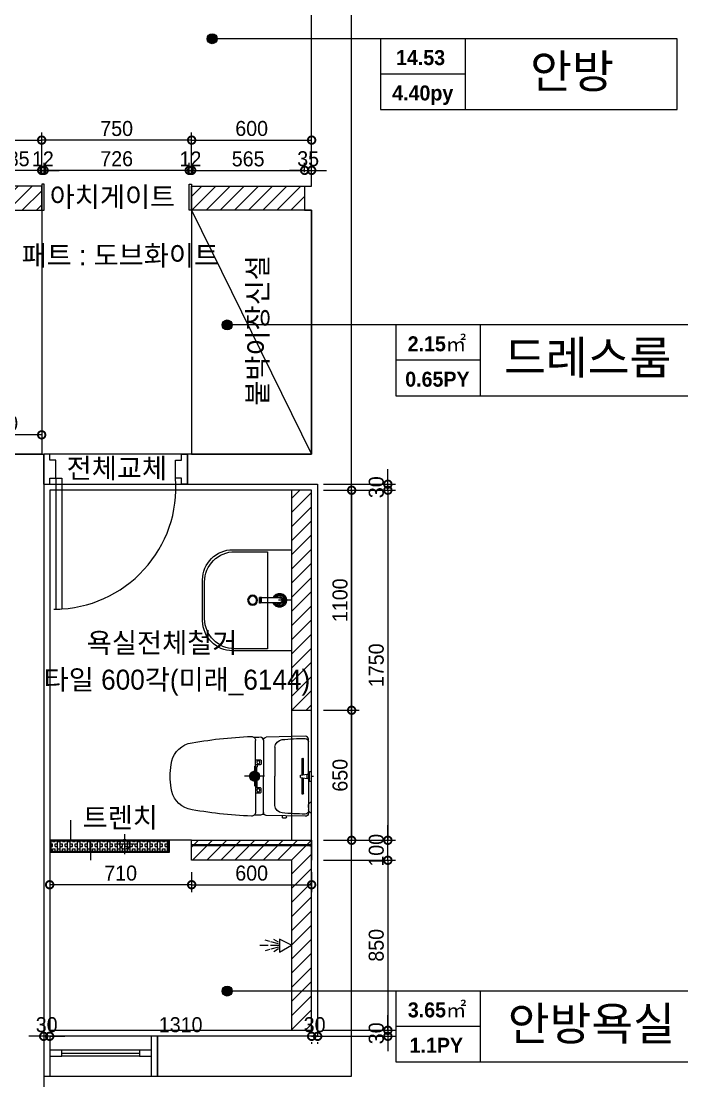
# Model space of a CAD drawing. Header units: inches. Extents: x 199882 to 277715, y -17863 to 11882.
# Drawn here: x 216271 to 219574, y 75 to 5372 of the extents above; entities that cross this region are included whole.
import ezdxf
from ezdxf.enums import TextEntityAlignment as Align

# ---------------------------------------------------------------- set-up
doc = ezdxf.new("R2010")
doc.units = ezdxf.units.IN
doc.header["$LTSCALE"] = 50
doc.header["$MEASUREMENT"] = 0
doc.linetypes.add('HIDDEN', pattern=[0.375, 0.25, -0.125])
for name, color, linetype in [('0-ELC TEXT', 7, 'Continuous'), ('03-TEXT', 3, 'Continuous'), ('03-WAL NEW', 3, 'Continuous'), ('04-WIN', 4, 'Continuous'), ('06-FUR', 6, 'Continuous'), ('07-DIM WAL', 5, 'Continuous'), ('08-HAT', 8, 'Continuous'), ('3.기호.계단선', 30, 'Continuous'), ('BATH', 4, 'Continuous'), ('CO-BATH', 6, 'Continuous'), ('fin', 5, 'Continuous'), ('HL', 6, 'HIDDEN'), ('TOILET-1', 6, 'Continuous'), ('도면층2', 2, 'Continuous'), ('도면층4', 4, 'Continuous'), ('도면층5', 5, 'Continuous'), ('욕실마감선', 4, 'Continuous')]:
    doc.layers.add(name, color=color, linetype=linetype)
doc.styles.add('넥슨고딕', font='NEXONLv1GothicBold.ttf')
doc.styles.add('스타일1', font='HY울릉도M.TTF')
doc.styles.add('코레일둥고', font='Korail_Round_Gothic_Medium.ttf')
doc.dimstyles.new('30', dxfattribs={"dimscale": 30, "dimtxt": 2.5, "dimasz": 2.5, "dimexe": 1.25, "dimexo": 2, "dimtad": 1, "dimdec": 0, "dimtxsty": '스타일1', "dimblk": 'DOTSMALL', "dimcen": 2.5, "dimclrd": 1, "dimclre": 1, "dimclrt": 7, "dimadec": 0, "dimazin": 0, "dimtfac": 1, "dimtdec": 0, "dimtix": 1, "dimtmove": 0, "dimatfit": 3, "dimldrblk": 'DOTSMALL', "dimfxl": 0, "dimarcsym": 0})
pattern_1 = [(225, (0, 0), (35.355339, -35.355339), [])]

# ---------------------------------------------------------------- blocks, each defined once
blk = doc.blocks.new('A$C4B2D31F0')
for p, q in [((168.9, 707.3), (216.9, 707.3)), ((192.9, 707.3), (192.9, 716))]:
    blk.add_line(p, q)
at = {"layer": 'fin', "color": 4}
for p, q in [((185, 690.9), (20.4, 690.9)), ((37.2, 692.3), (24.7, 692.3)), ((37.2, 692.3), (49.7, 692.3)), ((200.9, 690.9), (365.5, 690.9)), ((47.7, 523.7), (192.9, 523.7)), ((338.2, 523.7), (192.9, 523.7)), ((12.6, 465.9), (192.9, 465.9)), ((192.9, 426.6), (13.7, 426.6)), ((373.3, 465.9), (192.9, 465.9)), ((192.9, 426.6), (372.2, 426.6))]:
    blk.add_line(p, q, dxfattribs=at)
for points in [[(20.4, 690.9), (7.9, 690.9, 0.421209), (-7.1, 675.5), (-2.4, 480.5, 0.001659)], [(365.5, 690.9), (378, 690.9, -0.421209), (392.9, 675.5), (388.3, 480.5, -0.001659)], [(12.6, 465.9, 0.371724), (-1.8, 451.2, 0.003515), (-1, 420.3, 0.320541)], [(373.3, 465.9, -0.371724), (387.7, 451.2, -0.003515), (386.9, 420.3, -0.320541)]]:
    blk.add_lwpolyline(points, format="xyb", dxfattribs=at)
for centre, radius, start, end in [((20.4, 674.9), 16, 90, 179.3116), ((24.7, 707.3), 15, 180, 270), ((49.7, 707.3), 15, 270, 0), ((365.5, 674.9), 16, 0.6884, 90), ((1004.3, 663.1), 1000, 179.3116, 185.9437), ((-618.4, 663.1), 1000, 354.0563, 0.6884), ((49.4, 563.7), 40, 185.9437, 267.5129), ((336.5, 563.7), 40, 272.4871, 354.0563), ((12.6, 480.9), 15, 181.3651, 270), ((373.3, 480.9), 15, 270, 358.6349), ((13.7, 406.6), 20, 90, 182.3333), ((372.2, 406.6), 20, 357.6667, 90), ((2197.7, 495.6), 2205.9, 182.3333, 190.6081), ((-1811.8, 495.6), 2205.9, 349.3919, 357.6667), ((148.7, 128.9), 125.5, 198.2964, 263.4241), ((237.2, 128.9), 125.5, 276.5759, 341.7036), ((192.9, 405.9), 405.9, 261.6993, 270), ((192.9, 405.9), 405.9, 270, 278.3007)]:
    blk.add_arc(centre, radius, start, end, dxfattribs=at)
at = {"layer": 'HL', "linetype": 'Continuous'}
for p, q in [((168.9, 697.3), (168.9, 707.3)), ((168.9, 697.3), (216.9, 697.3)), ((186, 692.5), (180.6, 697.3)), ((181.6, 685.5), (186, 692.5)), ((186, 692.5), (199.9, 692.5)), ((199.9, 692.5), (205.3, 697.3)), ((204.3, 685.5), (199.9, 692.5)), ((216.9, 697.3), (216.9, 707.3)), ((106.4, 666.3), (184.4, 666.3)), ((106.4, 659.3), (185.5, 659.3)), ((187, 651.2), (181.6, 685.5)), ((181.6, 685.5), (204.3, 685.5)), ((187, 651.2), (198.9, 651.2)), ((198.9, 651.2), (204.3, 685.5)), ((200.4, 659.3), (279.4, 659.3)), ((201.4, 666.3), (279.4, 666.3)), ((-16, 576.9), (-16, 564.8)), ((-12, 580.9), (-4.8, 580.9)), ((-12, 560.8), (-4.3, 560.8)), ((192.9, 433.7), (146.6, 433.7)), ((192.9, 433.7), (239.3, 433.7))]:
    blk.add_line(p, q, dxfattribs=at)
for points in [[(110.4, 426.6), (110.4, 450.8, -0.414214), (114.4, 454.8), (130.9, 454.8, -0.414214), (134.9, 450.8), (134.9, 435.2), (134.9, 426.6)], [(134.9, 435.2), (144.6, 435.2, -0.414214), (146.6, 433.2), (146.6, 426.6)], [(251, 435.2), (241.3, 435.2, 0.414214), (239.3, 433.2), (239.3, 426.6)], [(275.5, 426.6), (275.5, 450.8, 0.414214), (271.5, 454.8), (255, 454.8, 0.414214), (251, 450.8), (251, 435.2), (251, 426.6)]]:
    blk.add_lwpolyline(points, format="xyb", dxfattribs=at)
for centre in [(122.9, 440.9), (262.9, 440.9)]:
    blk.add_circle(centre, 8, dxfattribs=at)
for centre, radius, start, end in [((106.4, 662.8), 3.5, 90, 270), ((279.4, 662.8), 3.5, 270, 90), ((-12, 576.9), 4, 90, 180), ((-12, 564.8), 4, 180, 270)]:
    blk.add_arc(centre, radius, start, end, dxfattribs=at)
blk = doc.blocks.new('B-003')
blk.add_line((0, 0), (0, -65))
at = {"layer": 'CO-BATH'}
for p, q in [((-252.5, 0), (-252.5, -295)), ((252.5, 0), (-252.5, 0)), ((252.5, -295), (252.5, 0)), ((-102.5, -445), (102.5, -445))]:
    blk.add_line(p, q, dxfattribs=at)
at = {"layer": 'CO-BATH', "color": 8}
for p, q in [((-12.5, -60), (-12.5, -150.5)), ((12.5, -60), (12.5, -150.5)), ((-242.5, -120), (-242.5, -285)), ((242.5, -120), (-242.5, -120)), ((-14.5, -155.5), (-14.5, -160.5)), ((-13.5, -150.5), (-13.5, -155.5)), ((13.5, -150.5), (13.5, -155.5)), ((14.5, -155.5), (14.5, -160.5)), ((242.5, -285), (242.5, -120)), ((-14.5, -160.5), (14.5, -160.5)), ((-92.5, -435), (92.5, -435))]:
    blk.add_line(p, q, dxfattribs=at)
at = {"layer": 'CO-BATH', "color": 251}
for p, q in [((-14.5, -155.5), (14.5, -155.5)), ((-13.5, -150.5), (13.5, -150.5))]:
    blk.add_line(p, q, dxfattribs=at)
at = {"layer": 'CO-BATH', "color": 8}
blk.add_circle((0, -195), 25, dxfattribs=at)
at = {"layer": 'CO-BATH', "color": 251}
blk.add_circle((0, -195), 20, dxfattribs=at)
at = {"layer": 'CO-BATH', "color": 8}
for centre, radius, start, end in [((0, -60), 35, 290.9248, 249.0751), ((0, -60), 12.5, 360, 180), ((-92.5, -285), 150, 180, 270), ((92.5, -285), 150, 270, 0)]:
    blk.add_arc(centre, radius, start, end, dxfattribs=at)
at = {"layer": 'CO-BATH', "color": 251}
for radius, start, end in [(30, 294.6243, 245.3757), (25, 300, 240), (18, 313.9829, 226.017)]:
    blk.add_arc((0, -60), radius, start, end, dxfattribs=at)
at = {"layer": 'CO-BATH'}
for centre, start, end in [((-102.5, -295), 180, 270), ((102.5, -295), 270, 0)]:
    blk.add_arc(centre, 150, start, end, dxfattribs=at)
blk = doc.blocks.new('AC-8')
at = {"layer": 'BATH'}
for p, q in [((-50.8, 54), (-0.1, 142.7)), ((-0.1, 142.7), (45.4, 54)), ((45.4, 54), (-50.8, 54)), ((-24.7, 46.5), (-46.3, 12.2)), ((-13.5, 47.3), (-27.7, -7.9)), ((-1.6, 49.5), (-1.6, -10.8)), ((10.4, 47.3), (24.5, -7.9)), ((21.6, 46.5), (43.2, 12.2)), ((-31.4, -16.2), (-41.1, -49)), ((-1.6, -27.3), (-1.6, -88.5)), ((28.3, -16.2), (38, -49))]:
    blk.add_line(p, q, dxfattribs=at)
blk = doc.blocks.new('A$C1AC25B95')
at = {"layer": '욕실마감선', "color": 8}
for p, q in [((28.3, 72.3), (28.3, 75)), ((53.3, 73.7), (53.3, 75))]:
    blk.add_line(p, q, dxfattribs=at)
at = {"layer": 'TOILET-1', "linetype": 'Continuous', "xscale": 0.873786407766195, "yscale": 0.873786407766195, "zscale": 0.873786407766195, "rotation": 180}
blk.add_blockref('AC-8', (39.7, 124.7), dxfattribs=at)
blk = doc.blocks.new('_DOTSMALL')
at = {"color": 0, "linetype": 'ByBlock', "const_width": 0.5}
blk.add_lwpolyline([(-0.0625, 0, 1), (0.0625, 0, 1)], format="xyb", close=True, dxfattribs=at)
blk = doc.blocks.new('*D48')
at = {"layer": '07-DIM WAL', "color": 1, "lineweight": -2}
for p, q in [((217783.3, 1177.3), (218141.9, 1177.3)), ((218104.4, 1177.3), (218104.4, 327.3)), ((217783.3, 327.3), (218141.9, 327.3))]:
    blk.add_line(p, q, dxfattribs=at)
at = {"layer": 'Defpoints', "color": 0}
for p in [(217723.3, 1177.3), (217723.3, 327.3), (218104.4, 327.3)]:
    blk.add_point(p, dxfattribs=at)
at = {"layer": '07-DIM WAL', "color": 1, "lineweight": -2, "xscale": 75, "yscale": 75, "zscale": 75}
for p, rotation in [((218104.4, 1177.3), 90), ((218104.4, 327.3), 270)]:
    blk.add_blockref('_DOTSMALL', p, dxfattribs=dict(at, rotation=rotation))
at = {"layer": '07-DIM WAL', "color": 7, "insert": (218046.6, 752.3), "char_height": 75, "attachment_point": 5, "rotation": 90, "style": '스타일1'}
blk.add_mtext('850', dxfattribs=at)
blk = doc.blocks.new('*D61')
at = {"layer": '07-DIM WAL', "color": 1, "lineweight": -2}
for p, q in [((217123.3, 1117.3), (217123.3, 1017.6)), ((217723.3, 1117.3), (217723.3, 1017.6)), ((217123.3, 1055.1), (217723.3, 1055.1))]:
    blk.add_line(p, q, dxfattribs=at)
at = {"layer": 'Defpoints', "color": 0}
for p in [(217123.3, 1177.3), (217723.3, 1177.3), (217723.3, 1055.1)]:
    blk.add_point(p, dxfattribs=at)
at = {"layer": '07-DIM WAL', "color": 1, "lineweight": -2, "xscale": 75, "yscale": 75, "zscale": 75, "rotation": 180}
blk.add_blockref('_DOTSMALL', (217123.3, 1055.1), dxfattribs=at)
at = {"layer": '07-DIM WAL', "color": 1, "lineweight": -2, "xscale": 75, "yscale": 75, "zscale": 75}
blk.add_blockref('_DOTSMALL', (217723.3, 1055.1), dxfattribs=at)
at = {"layer": '07-DIM WAL', "color": 7, "insert": (217423.3, 1112.9), "char_height": 75, "attachment_point": 5, "style": '스타일1'}
blk.add_mtext('600', dxfattribs=at)
blk = doc.blocks.new('*D62')
at = {"layer": '07-DIM WAL', "color": 1, "lineweight": -2}
for p, q in [((216413.3, 1197.3), (216413.3, 1017.6)), ((217123.3, 1117.3), (217123.3, 1017.6)), ((217123.3, 1055.1), (216413.3, 1055.1))]:
    blk.add_line(p, q, dxfattribs=at)
at = {"layer": 'Defpoints', "color": 0}
for p in [(216413.3, 1257.3), (217123.3, 1177.3), (216413.3, 1055.1)]:
    blk.add_point(p, dxfattribs=at)
at = {"layer": '07-DIM WAL', "color": 1, "lineweight": -2, "xscale": 75, "yscale": 75, "zscale": 75, "rotation": 180}
blk.add_blockref('_DOTSMALL', (216413.3, 1055.1), dxfattribs=at)
at = {"layer": '07-DIM WAL', "color": 1, "lineweight": -2, "xscale": 75, "yscale": 75, "zscale": 75}
blk.add_blockref('_DOTSMALL', (217123.3, 1055.1), dxfattribs=at)
at = {"layer": '07-DIM WAL', "color": 7, "insert": (216768.3, 1112.9), "char_height": 75, "attachment_point": 5, "style": '스타일1'}
blk.add_mtext('710', dxfattribs=at)
blk = doc.blocks.new('floor')
at = {"layer": '3.기호.계단선'}
h = blk.add_hatch(dxfattribs=at)
h.set_pattern_fill('ANSI31', color=256, scale=10)
h.set_pattern_definition([(45, (11605, -2325), (-0.8838834765, 0.8838834765), [])])
edge = h.paths.add_edge_path()
edge.add_arc((217438.3, 1597.3), 25, 0, 360)
for p, q in [((217438.3, 1647.3), (217438.3, 1547.3)), ((217488.3, 1597.3), (217388.3, 1597.3)), ((216788.3, 1307.3), (216788.3, 1207.3)), ((216838.3, 1257.3), (216738.3, 1257.3))]:
    blk.add_line(p, q, dxfattribs=at)
for centre in [(217438.3, 1597.3), (216788.3, 1257.3)]:
    blk.add_circle(centre, 25, dxfattribs=at)
at = {"layer": '도면층2'}
for p, q in [((217688.3, 4547.3), (217688.3, 4427.3)), ((215973.3, 3207.3), (216383.3, 3207.3))]:
    blk.add_line(p, q, dxfattribs=at)
for points in [[(217688.3, 4427.3), (217723.3, 4427.3), (217723.3, 3207.3), (217103.3, 3207.3), (217103.3, 3057.3), (217753.3, 3057.3), (217753.3, 297.3), (216953.3, 297.3), (216953.3, 97.3), (217923.3, 97.3), (217923.3, 9222.3)], [(217688.3, 4547.3), (217723.3, 4547.3), (217723.3, 7884.1)], [(216383.3, 3057.3), (216383.3, 3207.3), (216383.3, -1147.7)]]:
    blk.add_lwpolyline(points, dxfattribs=at)
at = {"layer": '도면층4'}
for p, q in [((217103.3, 3207.3), (216383.3, 3207.3)), ((216383.3, 3207.3), (216383.3, 3057.3)), ((216383.3, 3057.3), (216383.3, 3207.3)), ((217103.3, 3057.3), (217103.3, 3207.3)), ((216443.3, 3087.3), (216443.3, 2432.3)), ((216443.3, 3087.3), (216473.3, 3087.3)), ((216473.3, 3087.3), (216473.3, 2432.8)), ((216383.3, 3057.3), (217103.3, 3057.3)), ((216433.3, 2432.3), (216463.3, 2432.3)), ((216953.3, 297.3), (216383.3, 297.3)), ((216413.3, 297.3), (216413.3, 97.3)), ((216923.3, 97.3), (216923.3, 297.3)), ((216953.3, 97.3), (216953.3, 297.3)), ((216473.3, 212.3), (216863.3, 212.3)), ((216383.3, 97.3), (216953.3, 97.3))]:
    blk.add_line(p, q, dxfattribs=at)
for points in [[(216383.3, 3057.3), (216413.3, 3057.3), (216413.3, 3087.3), (216443.3, 3087.3), (216443.3, 3177.3), (216413.3, 3177.3), (216413.3, 3207.3), (216383.3, 3207.3), (216383.3, 3057.3)], [(217103.3, 3057.3), (217073.3, 3057.3), (217073.3, 3087.3), (217043.3, 3087.3), (217043.3, 3177.3), (217073.3, 3177.3), (217073.3, 3207.3), (217103.3, 3207.3), (217103.3, 3057.3)]]:
    blk.add_lwpolyline(points, dxfattribs=at)
for points in [[(216413.3, 227.3), (216413.3, 197.3), (216473.3, 197.3), (216473.3, 227.3)], [(216863.3, 227.3), (216863.3, 197.3), (216923.3, 197.3), (216923.3, 227.3)]]:
    blk.add_lwpolyline(points, close=True, dxfattribs=at)
at = {"layer": '도면층5'}
for p, q in [((216863.3, 227.3), (216473.3, 227.3)), ((216863.3, 197.3), (216473.3, 197.3))]:
    blk.add_line(p, q, dxfattribs=at)
blk.add_arc((216435.8, 3041.9), 609.1, 270.6991, 4.2712, dxfattribs=at)
blk = doc.blocks.new('*D87')
at = {"layer": '07-DIM WAL', "color": 1, "lineweight": -2}
for p, q in [((217783.3, 3027.3), (217960.8, 3027.3)), ((217923.3, 3027.3), (217923.3, 1927.3)), ((217783.3, 1927.3), (217960.8, 1927.3))]:
    blk.add_line(p, q, dxfattribs=at)
at = {"layer": 'Defpoints', "color": 0}
for p in [(217723.3, 3027.3), (217723.3, 1927.3), (217923.3, 1927.3)]:
    blk.add_point(p, dxfattribs=at)
at = {"layer": '07-DIM WAL', "color": 1, "lineweight": -2, "xscale": 75, "yscale": 75, "zscale": 75}
for p, rotation in [((217923.3, 3027.3), 90), ((217923.3, 1927.3), 270)]:
    blk.add_blockref('_DOTSMALL', p, dxfattribs=dict(at, rotation=rotation))
at = {"layer": '07-DIM WAL', "color": 7, "insert": (217865.5, 2477.3), "char_height": 75, "attachment_point": 5, "rotation": 90, "style": '스타일1'}
blk.add_mtext('1100', dxfattribs=at)
blk = doc.blocks.new('*D88')
at = {"layer": '07-DIM WAL', "color": 1, "lineweight": -2}
for p, q in [((217783.3, 1927.3), (217960.8, 1927.3)), ((217923.3, 1927.3), (217923.3, 1277.3)), ((217783.3, 1277.3), (217960.8, 1277.3))]:
    blk.add_line(p, q, dxfattribs=at)
at = {"layer": 'Defpoints', "color": 0}
for p in [(217723.3, 1927.3), (217723.3, 1277.3), (217923.3, 1277.3)]:
    blk.add_point(p, dxfattribs=at)
at = {"layer": '07-DIM WAL', "color": 1, "lineweight": -2, "xscale": 75, "yscale": 75, "zscale": 75}
for p, rotation in [((217923.3, 1927.3), 90), ((217923.3, 1277.3), 270)]:
    blk.add_blockref('_DOTSMALL', p, dxfattribs=dict(at, rotation=rotation))
at = {"layer": '07-DIM WAL', "color": 7, "insert": (217865.5, 1602.3), "char_height": 75, "attachment_point": 5, "rotation": 90, "style": '스타일1'}
blk.add_mtext('650', dxfattribs=at)
blk = doc.blocks.new('*D89')
at = {"layer": '07-DIM WAL', "color": 1, "lineweight": -2}
for p, q in [((218104.4, 1277.3), (218104.4, 1352.3)), ((217783.3, 1277.3), (218141.9, 1277.3)), ((218104.4, 1177.3), (218104.4, 1277.3)), ((217783.3, 1177.3), (218141.9, 1177.3)), ((218104.4, 1177.3), (218104.4, 1102.3))]:
    blk.add_line(p, q, dxfattribs=at)
at = {"layer": 'Defpoints', "color": 0}
for p in [(217723.3, 1277.3), (218104.4, 1277.3), (217723.3, 1177.3)]:
    blk.add_point(p, dxfattribs=at)
at = {"layer": '07-DIM WAL', "color": 1, "lineweight": -2, "xscale": 75, "yscale": 75, "zscale": 75}
for p, rotation in [((218104.4, 1277.3), 270), ((218104.4, 1177.3), 90)]:
    blk.add_blockref('_DOTSMALL', p, dxfattribs=dict(at, rotation=rotation))
at = {"layer": '07-DIM WAL', "color": 7, "insert": (218046.7, 1227.3), "char_height": 75, "attachment_point": 5, "rotation": 90, "style": '스타일1'}
blk.add_mtext('100', dxfattribs=at)
blk = doc.blocks.new('*D90')
at = {"layer": '07-DIM WAL', "color": 1, "lineweight": -2}
for p, q in [((217783.3, 3027.3), (218141.9, 3027.3)), ((218104.4, 3027.3), (218104.4, 1277.3)), ((217783.3, 1277.3), (218141.9, 1277.3))]:
    blk.add_line(p, q, dxfattribs=at)
at = {"layer": 'Defpoints', "color": 0}
for p in [(217723.3, 3027.3), (217723.3, 1277.3), (218104.4, 1277.3)]:
    blk.add_point(p, dxfattribs=at)
at = {"layer": '07-DIM WAL', "color": 1, "lineweight": -2, "xscale": 75, "yscale": 75, "zscale": 75}
for p, rotation in [((218104.4, 3027.3), 90), ((218104.4, 1277.3), 270)]:
    blk.add_blockref('_DOTSMALL', p, dxfattribs=dict(at, rotation=rotation))
at = {"layer": '07-DIM WAL', "color": 7, "insert": (218046.7, 2152.3), "char_height": 75, "attachment_point": 5, "rotation": 90, "style": '스타일1'}
blk.add_mtext('1750', dxfattribs=at)
blk = doc.blocks.new('*D153')
at = {"layer": '07-DIM WAL', "color": 1, "lineweight": -2}
for p, q in [((216385.3, 4617.3), (216385.3, 4663.9)), ((217111.3, 4617.3), (217111.3, 4663.9)), ((217111.3, 4626.4), (216385.3, 4626.4))]:
    blk.add_line(p, q, dxfattribs=at)
at = {"layer": 'Defpoints', "color": 0}
for p in [(216385.3, 4626.4), (216385.3, 4557.3), (217111.3, 4557.3)]:
    blk.add_point(p, dxfattribs=at)
at = {"layer": '07-DIM WAL', "color": 1, "lineweight": -2, "xscale": 75, "yscale": 75, "zscale": 75, "rotation": 180}
blk.add_blockref('_DOTSMALL', (216385.3, 4626.4), dxfattribs=at)
at = {"layer": '07-DIM WAL', "color": 1, "lineweight": -2, "xscale": 75, "yscale": 75, "zscale": 75}
blk.add_blockref('_DOTSMALL', (217111.3, 4626.4), dxfattribs=at)
at = {"layer": '07-DIM WAL', "color": 7, "insert": (216748.3, 4684.2), "char_height": 75, "attachment_point": 5, "style": '스타일1'}
blk.add_mtext('726', dxfattribs=at)
blk = doc.blocks.new('*D154')
at = {"layer": '07-DIM WAL', "color": 1, "lineweight": -2}
for p, q in [((216373.3, 4607.3), (216373.3, 4663.9)), ((216385.3, 4617.3), (216385.3, 4663.9)), ((216373.3, 4626.4), (216298.3, 4626.4)), ((216373.3, 4626.4), (216385.3, 4626.4)), ((216385.3, 4626.4), (216460.3, 4626.4))]:
    blk.add_line(p, q, dxfattribs=at)
at = {"layer": 'Defpoints', "color": 0}
for p in [(216385.3, 4626.4), (216385.3, 4557.3), (216373.3, 4547.3)]:
    blk.add_point(p, dxfattribs=at)
at = {"layer": '07-DIM WAL', "color": 1, "lineweight": -2, "xscale": 75, "yscale": 75, "zscale": 75}
blk.add_blockref('_DOTSMALL', (216373.3, 4626.4), dxfattribs=at)
at = {"layer": '07-DIM WAL', "color": 1, "lineweight": -2, "xscale": 75, "yscale": 75, "zscale": 75, "rotation": 180}
blk.add_blockref('_DOTSMALL', (216385.3, 4626.4), dxfattribs=at)
at = {"layer": '07-DIM WAL', "color": 7, "insert": (216379.3, 4683.5), "char_height": 75, "attachment_point": 5, "style": '스타일1'}
blk.add_mtext('12', dxfattribs=at)
blk = doc.blocks.new('*D155')
at = {"layer": '07-DIM WAL', "color": 1, "lineweight": -2}
for p, q in [((217111.3, 4617.3), (217111.3, 4663.9)), ((217123.3, 4617.3), (217123.3, 4663.9)), ((217111.3, 4626.4), (217036.3, 4626.4)), ((217111.3, 4626.4), (217123.3, 4626.4)), ((217123.3, 4626.4), (217198.3, 4626.4))]:
    blk.add_line(p, q, dxfattribs=at)
at = {"layer": 'Defpoints', "color": 0}
for p in [(217123.3, 4626.4), (217111.3, 4557.3), (217123.3, 4557.3)]:
    blk.add_point(p, dxfattribs=at)
at = {"layer": '07-DIM WAL', "color": 1, "lineweight": -2, "xscale": 75, "yscale": 75, "zscale": 75}
blk.add_blockref('_DOTSMALL', (217111.3, 4626.4), dxfattribs=at)
at = {"layer": '07-DIM WAL', "color": 1, "lineweight": -2, "xscale": 75, "yscale": 75, "zscale": 75, "rotation": 180}
blk.add_blockref('_DOTSMALL', (217123.3, 4626.4), dxfattribs=at)
at = {"layer": '07-DIM WAL', "color": 7, "insert": (217117.3, 4683.5), "char_height": 75, "attachment_point": 5, "style": '스타일1'}
blk.add_mtext('12', dxfattribs=at)
blk = doc.blocks.new('*D156')
at = {"layer": '07-DIM WAL', "color": 1, "lineweight": -2}
for p, q in [((217123.3, 4617.3), (217123.3, 4663.9)), ((217688.3, 4617.3), (217688.3, 4663.9)), ((217123.3, 4626.4), (217688.3, 4626.4))]:
    blk.add_line(p, q, dxfattribs=at)
at = {"layer": 'Defpoints', "color": 0}
for p in [(217688.3, 4626.4), (217123.3, 4557.3), (217688.3, 4557.3)]:
    blk.add_point(p, dxfattribs=at)
at = {"layer": '07-DIM WAL', "color": 1, "lineweight": -2, "xscale": 75, "yscale": 75, "zscale": 75, "rotation": 180}
blk.add_blockref('_DOTSMALL', (217123.3, 4626.4), dxfattribs=at)
at = {"layer": '07-DIM WAL', "color": 1, "lineweight": -2, "xscale": 75, "yscale": 75, "zscale": 75}
blk.add_blockref('_DOTSMALL', (217688.3, 4626.4), dxfattribs=at)
at = {"layer": '07-DIM WAL', "color": 7, "insert": (217405.8, 4683.5), "char_height": 75, "attachment_point": 5, "style": '스타일1'}
blk.add_mtext('565', dxfattribs=at)
blk = doc.blocks.new('*D157')
at = {"layer": '07-DIM WAL', "color": 1, "lineweight": -2}
for p, q in [((216088.3, 4607.3), (216088.3, 4663.9)), ((216373.3, 4607.3), (216373.3, 4663.9)), ((216373.3, 4626.4), (216088.3, 4626.4))]:
    blk.add_line(p, q, dxfattribs=at)
at = {"layer": 'Defpoints', "color": 0}
for p in [(216088.3, 4626.4), (216088.3, 4547.3), (216373.3, 4547.3)]:
    blk.add_point(p, dxfattribs=at)
at = {"layer": '07-DIM WAL', "color": 1, "lineweight": -2, "xscale": 75, "yscale": 75, "zscale": 75, "rotation": 180}
blk.add_blockref('_DOTSMALL', (216088.3, 4626.4), dxfattribs=at)
at = {"layer": '07-DIM WAL', "color": 1, "lineweight": -2, "xscale": 75, "yscale": 75, "zscale": 75}
blk.add_blockref('_DOTSMALL', (216373.3, 4626.4), dxfattribs=at)
at = {"layer": '07-DIM WAL', "color": 7, "insert": (216230.8, 4684.1), "char_height": 75, "attachment_point": 5, "style": '스타일1'}
blk.add_mtext('285', dxfattribs=at)
blk = doc.blocks.new('*D159')
at = {"layer": '07-DIM WAL', "color": 1, "lineweight": -2}
for p, q in [((217688.3, 4617.3), (217688.3, 4663.9)), ((217723.3, 4617.3), (217723.3, 4663.9)), ((217688.3, 4626.4), (217613.3, 4626.4)), ((217688.3, 4626.4), (217723.3, 4626.4)), ((217723.3, 4626.4), (217798.3, 4626.4))]:
    blk.add_line(p, q, dxfattribs=at)
at = {"layer": 'Defpoints', "color": 0}
for p in [(217723.3, 4626.4), (217688.3, 4557.3), (217723.3, 4557.3)]:
    blk.add_point(p, dxfattribs=at)
at = {"layer": '07-DIM WAL', "color": 1, "lineweight": -2, "xscale": 75, "yscale": 75, "zscale": 75}
blk.add_blockref('_DOTSMALL', (217688.3, 4626.4), dxfattribs=at)
at = {"layer": '07-DIM WAL', "color": 1, "lineweight": -2, "xscale": 75, "yscale": 75, "zscale": 75, "rotation": 180}
blk.add_blockref('_DOTSMALL', (217723.3, 4626.4), dxfattribs=at)
at = {"layer": '07-DIM WAL', "color": 7, "insert": (217705.8, 4684.1), "char_height": 75, "attachment_point": 5, "style": '스타일1'}
blk.add_mtext('35', dxfattribs=at)
blk = doc.blocks.new('*D160')
at = {"layer": '07-DIM WAL', "color": 1, "lineweight": -2}
for p, q in [((216373.3, 4607.3), (216373.3, 4815.1)), ((217123.3, 4777.6), (216373.3, 4777.6)), ((217123.3, 4607.3), (217123.3, 4815.1))]:
    blk.add_line(p, q, dxfattribs=at)
at = {"layer": 'Defpoints', "color": 0}
for p in [(216373.3, 4777.6), (216373.3, 4547.3), (217123.3, 4547.3)]:
    blk.add_point(p, dxfattribs=at)
at = {"layer": '07-DIM WAL', "color": 1, "lineweight": -2, "xscale": 75, "yscale": 75, "zscale": 75, "rotation": 180}
blk.add_blockref('_DOTSMALL', (216373.3, 4777.6), dxfattribs=at)
at = {"layer": '07-DIM WAL', "color": 1, "lineweight": -2, "xscale": 75, "yscale": 75, "zscale": 75}
blk.add_blockref('_DOTSMALL', (217123.3, 4777.6), dxfattribs=at)
at = {"layer": '07-DIM WAL', "color": 7, "insert": (216748.3, 4835.3), "char_height": 75, "attachment_point": 5, "style": '스타일1'}
blk.add_mtext('750', dxfattribs=at)
blk = doc.blocks.new('*D161')
at = {"layer": '07-DIM WAL', "color": 1, "lineweight": -2}
for p, q in [((217123.3, 4607.3), (217123.3, 4815.1)), ((217123.3, 4777.6), (217723.3, 4777.6)), ((217723.3, 4617.3), (217723.3, 4815.1))]:
    blk.add_line(p, q, dxfattribs=at)
at = {"layer": 'Defpoints', "color": 0}
for p in [(217723.3, 4777.6), (217723.3, 4557.3), (217123.3, 4547.3)]:
    blk.add_point(p, dxfattribs=at)
at = {"layer": '07-DIM WAL', "color": 1, "lineweight": -2, "xscale": 75, "yscale": 75, "zscale": 75, "rotation": 180}
blk.add_blockref('_DOTSMALL', (217123.3, 4777.6), dxfattribs=at)
at = {"layer": '07-DIM WAL', "color": 1, "lineweight": -2, "xscale": 75, "yscale": 75, "zscale": 75}
blk.add_blockref('_DOTSMALL', (217723.3, 4777.6), dxfattribs=at)
at = {"layer": '07-DIM WAL', "color": 7, "insert": (217423.3, 4835.4), "char_height": 75, "attachment_point": 5, "style": '스타일1'}
blk.add_mtext('600', dxfattribs=at)
blk = doc.blocks.new('*D162')
at = {"layer": '07-DIM WAL', "color": 1, "lineweight": -2}
for p, q in [((215843.3, 4607.3), (215843.3, 4815.1)), ((215843.3, 4777.6), (216373.3, 4777.6)), ((216373.3, 4607.3), (216373.3, 4815.1))]:
    blk.add_line(p, q, dxfattribs=at)
at = {"layer": 'Defpoints', "color": 0}
for p in [(216373.3, 4777.6), (215843.3, 4547.3), (216373.3, 4547.3)]:
    blk.add_point(p, dxfattribs=at)
at = {"layer": '07-DIM WAL', "color": 1, "lineweight": -2, "xscale": 75, "yscale": 75, "zscale": 75, "rotation": 180}
blk.add_blockref('_DOTSMALL', (215843.3, 4777.6), dxfattribs=at)
at = {"layer": '07-DIM WAL', "color": 1, "lineweight": -2, "xscale": 75, "yscale": 75, "zscale": 75}
blk.add_blockref('_DOTSMALL', (216373.3, 4777.6), dxfattribs=at)
at = {"layer": '07-DIM WAL', "color": 7, "insert": (216108.3, 4835.3), "char_height": 75, "attachment_point": 5, "style": '스타일1'}
blk.add_mtext('530', dxfattribs=at)
blk = doc.blocks.new('*D192')
at = {"layer": '07-DIM WAL', "color": 1, "lineweight": -2}
for p, q in [((218104.4, 3057.3), (218104.4, 3132.3)), ((217783.3, 3057.3), (218141.9, 3057.3)), ((217783.3, 3027.3), (218141.9, 3027.3)), ((218104.4, 3027.3), (218104.4, 3057.3)), ((218104.4, 3027.3), (218104.4, 2952.3))]:
    blk.add_line(p, q, dxfattribs=at)
at = {"layer": 'Defpoints', "color": 0}
for p in [(217723.3, 3057.3), (217723.3, 3027.3), (218104.4, 3057.3)]:
    blk.add_point(p, dxfattribs=at)
at = {"layer": '07-DIM WAL', "color": 1, "lineweight": -2, "xscale": 75, "yscale": 75, "zscale": 75}
for p, rotation in [((218104.4, 3057.3), 270), ((218104.4, 3027.3), 90)]:
    blk.add_blockref('_DOTSMALL', p, dxfattribs=dict(at, rotation=rotation))
at = {"layer": '07-DIM WAL', "color": 7, "insert": (218046.7, 3042.3), "char_height": 75, "attachment_point": 5, "rotation": 90, "style": '스타일1'}
blk.add_mtext('30', dxfattribs=at)
blk = doc.blocks.new('*D193')
at = {"layer": '07-DIM WAL', "color": 1, "lineweight": -2}
for p, q in [((218104.4, 327.3), (218104.4, 402.3)), ((217783.3, 327.3), (218141.9, 327.3)), ((218104.4, 327.3), (218104.4, 297.3)), ((217783.3, 297.3), (218141.9, 297.3)), ((218104.4, 297.3), (218104.4, 222.3))]:
    blk.add_line(p, q, dxfattribs=at)
at = {"layer": 'Defpoints', "color": 0}
for p in [(217723.3, 327.3), (217723.3, 297.3), (218104.4, 297.3)]:
    blk.add_point(p, dxfattribs=at)
at = {"layer": '07-DIM WAL', "color": 1, "lineweight": -2, "xscale": 75, "yscale": 75, "zscale": 75}
for p, rotation in [((218104.4, 327.3), 270), ((218104.4, 297.3), 90)]:
    blk.add_blockref('_DOTSMALL', p, dxfattribs=dict(at, rotation=rotation))
at = {"layer": '07-DIM WAL', "color": 7, "insert": (218046.7, 312.3), "char_height": 75, "attachment_point": 5, "rotation": 90, "style": '스타일1'}
blk.add_mtext('30', dxfattribs=at)
blk = doc.blocks.new('*D194')
at = {"layer": '07-DIM WAL', "color": 1, "lineweight": -2}
for p, q in [((217723.3, 297.3), (217648.3, 297.3)), ((217723.3, 297.3), (217753.3, 297.3)), ((217723.3, 267.3), (217723.3, 259.8)), ((217753.3, 297.3), (217828.3, 297.3)), ((217753.3, 267.3), (217753.3, 259.8))]:
    blk.add_line(p, q, dxfattribs=at)
at = {"layer": 'Defpoints', "color": 0}
for p in [(217723.3, 327.3), (217753.3, 327.3), (217753.3, 297.3)]:
    blk.add_point(p, dxfattribs=at)
at = {"layer": '07-DIM WAL', "color": 1, "lineweight": -2, "xscale": 75, "yscale": 75, "zscale": 75}
blk.add_blockref('_DOTSMALL', (217723.3, 297.3), dxfattribs=at)
at = {"layer": '07-DIM WAL', "color": 1, "lineweight": -2, "xscale": 75, "yscale": 75, "zscale": 75, "rotation": 180}
blk.add_blockref('_DOTSMALL', (217753.3, 297.3), dxfattribs=at)
at = {"layer": '07-DIM WAL', "color": 7, "insert": (217738.3, 355), "char_height": 75, "attachment_point": 5, "style": '스타일1'}
blk.add_mtext('30', dxfattribs=at)
blk = doc.blocks.new('*D195')
at = {"layer": '07-DIM WAL', "color": 1, "lineweight": -2}
for p, q in [((217723.3, 297.3), (216413.3, 297.3)), ((216413.3, 267.3), (216413.3, 259.8)), ((217723.3, 267.3), (217723.3, 259.8))]:
    blk.add_line(p, q, dxfattribs=at)
at = {"layer": 'Defpoints', "color": 0}
for p in [(216413.3, 327.3), (217723.3, 327.3), (216413.3, 297.3)]:
    blk.add_point(p, dxfattribs=at)
at = {"layer": '07-DIM WAL', "color": 1, "lineweight": -2, "xscale": 75, "yscale": 75, "zscale": 75, "rotation": 180}
blk.add_blockref('_DOTSMALL', (216413.3, 297.3), dxfattribs=at)
at = {"layer": '07-DIM WAL', "color": 1, "lineweight": -2, "xscale": 75, "yscale": 75, "zscale": 75}
blk.add_blockref('_DOTSMALL', (217723.3, 297.3), dxfattribs=at)
at = {"layer": '07-DIM WAL', "color": 7, "insert": (217068.3, 355), "char_height": 75, "attachment_point": 5, "style": '스타일1'}
blk.add_mtext('1310', dxfattribs=at)
blk = doc.blocks.new('*D196')
at = {"layer": '07-DIM WAL', "color": 1, "lineweight": -2}
for p, q in [((216383.3, 297.3), (216308.3, 297.3)), ((216413.3, 297.3), (216383.3, 297.3)), ((216383.3, 267.3), (216383.3, 259.8)), ((216413.3, 297.3), (216488.3, 297.3)), ((216413.3, 267.3), (216413.3, 259.8))]:
    blk.add_line(p, q, dxfattribs=at)
at = {"layer": 'Defpoints', "color": 0}
for p in [(216383.3, 327.3), (216413.3, 327.3), (216383.3, 297.3)]:
    blk.add_point(p, dxfattribs=at)
at = {"layer": '07-DIM WAL', "color": 1, "lineweight": -2, "xscale": 75, "yscale": 75, "zscale": 75}
blk.add_blockref('_DOTSMALL', (216383.3, 297.3), dxfattribs=at)
at = {"layer": '07-DIM WAL', "color": 1, "lineweight": -2, "xscale": 75, "yscale": 75, "zscale": 75, "rotation": 180}
blk.add_blockref('_DOTSMALL', (216413.3, 297.3), dxfattribs=at)
at = {"layer": '07-DIM WAL', "color": 7, "insert": (216398.3, 355), "char_height": 75, "attachment_point": 5, "style": '스타일1'}
blk.add_mtext('30', dxfattribs=at)
blk = doc.blocks.new('*D228')
at = {"color": 1, "lineweight": -2}
for p, q in [((215973.3, 3364.2), (215973.3, 3341.7)), ((216373.3, 3364.2), (216373.3, 3341.7)), ((216373.3, 3304.2), (215973.3, 3304.2))]:
    blk.add_line(p, q, dxfattribs=at)
at = {"layer": 'Defpoints', "color": 0}
for p in [(215973.3, 3304.2), (215973.3, 3304.2), (216373.3, 3304.2)]:
    blk.add_point(p, dxfattribs=at)
at = {"color": 1, "lineweight": -2, "xscale": 75, "yscale": 75, "zscale": 75, "rotation": 180}
blk.add_blockref('_DOTSMALL', (215973.3, 3304.2), dxfattribs=at)
at = {"color": 1, "lineweight": -2, "xscale": 75, "yscale": 75, "zscale": 75}
blk.add_blockref('_DOTSMALL', (216373.3, 3304.2), dxfattribs=at)
at = {"color": 7, "insert": (216173.3, 3362), "char_height": 75, "attachment_point": 5, "style": '스타일1'}
blk.add_mtext('400', dxfattribs=at)
blk = doc.blocks.new('B-803S')
at = {"layer": 'CO-BATH'}
for p, q in [((7.5, 1980), (7.5, 20)), ((12.5, 1980), (12.5, 20))]:
    blk.add_line(p, q, dxfattribs=at)
at = {"layer": 'CO-BATH', "color": 8}
blk.add_lwpolyline([(0, 2000), (20, 2000), (20, 0), (0, 0)], close=True, dxfattribs=at)
at = {"layer": 'CO-BATH'}
for points in [[(0, 2000), (0, 1970), (5, 1970), (5, 1980), (15, 1980), (15, 1970), (20, 1970), (20, 2000)], [(0, 0), (0, 30), (5, 30), (5, 20), (15, 20), (15, 30), (20, 30), (20, 0)]]:
    blk.add_lwpolyline(points, close=True, dxfattribs=at)

msp = doc.modelspace()

# ---------------------------------------------------------------- hatches: boundary and pattern name
at = {"layer": '0-ELC TEXT'}
h = msp.add_hatch(color=256, dxfattribs=at)
h.dxf.hatch_style = 1
edge = h.paths.add_edge_path()
edge.add_arc((217225.9, 5284.5), 25, 90, 450)
h = msp.add_hatch(color=256, dxfattribs=at)
h.dxf.hatch_style = 1
edge = h.paths.add_edge_path()
edge.add_arc((217225.9, 5284.5), 25, 90, 450)
h = msp.add_hatch(color=256, dxfattribs=at)
h.dxf.hatch_style = 1
edge = h.paths.add_edge_path()
edge.add_arc((217301, 3853.6), 25, 90, 450)
h = msp.add_hatch(color=256, dxfattribs=at)
h.dxf.hatch_style = 1
edge = h.paths.add_edge_path()
edge.add_arc((217301, 3853.6), 25, 90, 450)
h = msp.add_hatch(color=256, dxfattribs=at)
h.dxf.hatch_style = 1
edge = h.paths.add_edge_path()
edge.add_arc((217301, 523.8), 25, 90, 450)
h = msp.add_hatch(color=256, dxfattribs=at)
h.dxf.hatch_style = 1
edge = h.paths.add_edge_path()
edge.add_arc((217301, 523.8), 25, 90, 450)
at = {"layer": '03-WAL NEW'}
h = msp.add_hatch(dxfattribs=at)
h.set_pattern_fill('_USER', color=256, scale=50, angle=225, pattern_type=0)
h.set_pattern_definition(pattern_1)
h.paths.add_polyline_path([(216088.3, 4427.3), (216373.3, 4427.3), (216373.3, 4547.3), (216088.3, 4547.3)])
h.paths.add_polyline_path([(217688.3, 4427.3), (217123.3, 4427.3), (217123.3, 4547.3), (217688.3, 4547.3)])
h = msp.add_hatch(dxfattribs=at)
h.set_pattern_fill('_USER', color=8, scale=50, angle=225, pattern_type=0)
h.set_pattern_definition([(225, (0, -30), (35.355339, -35.355339), [])])
h.paths.add_polyline_path([(217723.3, 3027.3), (217623.3, 3027.3), (217623.3, 1927.3), (217723.3, 1927.3)])
h = msp.add_hatch(dxfattribs=at)
h.set_pattern_fill('_USER', color=8, scale=50, angle=225, pattern_type=0)
h.set_pattern_definition(pattern_1)
h.paths.add_polyline_path([(217123.3, 1277.3), (217723.3, 1277.3), (217723.3, 1177.3), (217123.3, 1177.3)])
h = msp.add_hatch(dxfattribs=at)
h.set_pattern_fill('_USER', color=8, scale=50, angle=225, pattern_type=0)
h.set_pattern_definition(pattern_1)
h.paths.add_polyline_path([(217723.3, 1177.3), (217623.3, 1177.3), (217623.3, 327.3), (217723.3, 327.3)])
at = {"layer": '08-HAT'}
h = msp.add_hatch(dxfattribs=at)
h.set_pattern_fill('BOX', color=256, scale=50)
h.set_pattern_definition([(90, (-297.45, 746.6), (-50, 3e-15), []), (90, (-284.95, 746.6), (-50, 3e-15), []), (0, (-297.45, 746.6), (0, 50), [-12.5, 12.5]), (0, (-297.45, 759.1), (0, 50), [-12.5, 12.5]), (0, (-297.45, 771.6), (0, 50), [12.5, -12.5]), (0, (-297.45, 784.1), (0, 50), [12.5, -12.5]), (90, (-272.45, 746.6), (-50, 3e-15), [12.5, -12.5]), (90, (-259.95, 746.6), (-50, 3e-15), [12.5, -12.5])])
h.paths.add_polyline_path([(216418.3, 1222.3), (217008.3, 1222.3), (217008.3, 1272.3), (216418.3, 1272.3)])

# ---------------------------------------------------------------- linework, layer by layer
msp.add_line((217123.3, 1277.3), (216413.3, 1277.3))
msp.add_lwpolyline([(216517.6, 1377.3), (216517.6, 1277.3), (216617.6, 1277.3), (216617.6, 1177.3)])
at = {"layer": '0-ELC TEXT'}
for p, q in [((218068.4, 5284.5), (217225.9, 5284.5)), ((218493.1, 4930.8), (218493.1, 5284.5)), ((218493.1, 5107.6), (218068.4, 5107.6)), ((218143.5, 3853.6), (217301, 3853.6)), ((218568.2, 3499.8), (218568.2, 3853.6)), ((218568.2, 3676.7), (218143.5, 3676.7)), ((218143.5, 523.8), (217301, 523.8)), ((218568.2, 170), (218568.2, 523.8)), ((218568.2, 346.9), (218143.5, 346.9))]:
    msp.add_line(p, q, dxfattribs=at)
for points in [[(219550.3, 5284.5), (218068.4, 5284.5), (218068.4, 4930.8), (219550.3, 4930.8)], [(219625.4, 3853.6), (218143.5, 3853.6), (218143.5, 3499.8), (219625.4, 3499.8)], [(219625.4, 523.8), (218143.5, 523.8), (218143.5, 170), (219625.4, 170)]]:
    msp.add_lwpolyline(points, close=True, dxfattribs=at)
for centre in [(217225.9, 5284.5), (217225.9, 5284.5), (217301, 3853.6), (217301, 3853.6), (217301, 523.8), (217301, 523.8)]:
    msp.add_circle(centre, 25, dxfattribs=at)
at = {"layer": '03-WAL NEW'}
msp.add_line((217623.3, 1977.3), (217623.3, 1277.3), dxfattribs=at)
for points in [[(216088.3, 4427.3), (216373.3, 4427.3), (216373.3, 4547.3), (216088.3, 4547.3), (216088.3, 4427.3)], [(217688.3, 4427.3), (217123.3, 4427.3), (217123.3, 4547.3), (217688.3, 4547.3), (217688.3, 4427.3)], [(217723.3, 3027.3), (217623.3, 3027.3), (217623.3, 1927.3), (217723.3, 1927.3), (217723.3, 3027.3)], [(217623.3, 1177.3), (217123.3, 1177.3), (217123.3, 1277.3), (217723.3, 1277.3), (217723.3, 1177.3)], [(217623.3, 1177.3), (217623.3, 327.3), (217723.3, 327.3), (217723.3, 1177.3)]]:
    msp.add_lwpolyline(points, dxfattribs=at)
at = {"layer": '06-FUR'}
msp.add_line((217123.3, 4427.3), (217723.3, 3207.3), dxfattribs=at)
for points in [[(216385.3, 4557.3), (216373.3, 4557.3), (216373.3, 4427.3), (216385.3, 4427.3)], [(217111.3, 4557.3), (217123.3, 4557.3), (217123.3, 4427.3), (217111.3, 4427.3)], [(215973.3, 4427.3), (216373.3, 4427.3), (216373.3, 3207.3), (215973.3, 3207.3)], [(217723.3, 4427.3), (217123.3, 4427.3), (217123.3, 3207.3), (217723.3, 3207.3)]]:
    msp.add_lwpolyline(points, close=True, dxfattribs=at)
at = {"layer": '08-HAT'}
for points in [[(216413.3, 1217.3), (217013.3, 1217.3), (217013.3, 1277.3), (216413.3, 1277.3)], [(216418.3, 1222.3), (217008.3, 1222.3), (217008.3, 1272.3), (216418.3, 1272.3)]]:
    msp.add_lwpolyline(points, close=True, dxfattribs=at)
at = {"layer": '욕실마감선'}
msp.add_lwpolyline([(217723.3, 3027.3), (216413.3, 3027.3), (216413.3, 327.3), (217723.3, 327.3)], close=True, dxfattribs=at)

# ---------------------------------------------------------------- block references
at = {"xscale": -1, "rotation": 270}
msp.add_blockref('A$C4B2D31F0', (217016, 1404.3), dxfattribs=at)
at = {"layer": '04-WIN'}
msp.add_blockref('floor', (0, 0), dxfattribs=at)
at = {"layer": '06-FUR', "xscale": -0.7874015748031495, "yscale": 0.7874015748031495, "zscale": 0.7874015748031495, "rotation": 90}
msp.add_blockref('A$C1AC25B95', (217623.3, 783.6), dxfattribs=at)
at = {"layer": '07-DIM WAL', "xscale": -1, "rotation": 270}
msp.add_blockref('B-003', (217623.3, 2477.3), dxfattribs=at)
at = {"layer": '07-DIM WAL', "xscale": 0.3000010340288967, "yscale": 0.3000010340288967, "zscale": 0.3000010340288967, "rotation": 270}
msp.add_blockref('B-803S', (217123.3, 1256.4), dxfattribs=at)

# ---------------------------------------------------------------- texts
at = {"layer": '0-ELC TEXT', "style": '코레일둥고'}
for s, p in [('아치게이트', (216413.3, 4444)), ('전체교체', (216498.2, 3087.3)), ('트렌치', (216578, 1340.4))]:
    msp.add_text(s, height=100, dxfattribs=at).set_placement(p)
msp.add_text('붙박이장신설', height=100, rotation=90, dxfattribs=at).set_placement((217503, 3449.5))
at = {"layer": '03-TEXT'}
for s, height, style, p in [('14.53', 75, '넥슨고딕', (218267.8, 5152.7)), ('안방', 166.67, '코레일둥고', (219025.2, 5038.2)), ('4.40py', 75, '넥슨고딕', (218278.8, 4975.8)), ('2.15㎡', 75, '넥슨고딕', (218350, 3721.8)), ('드레스룸', 166.67, '코레일둥고', (219103.3, 3607.3)), ('0.65PY', 75, '넥슨고딕', (218352.1, 3544.9)), ('3.65㎡', 75, '넥슨고딕', (218350.8, 392)), ('안방욕실', 166.67, '코레일둥고', (219122.3, 277.5)), ('1.1PY', 75, '넥슨고딕', (218346.7, 215.1))]:
    msp.add_text(s, height=height, dxfattribs=dict(at, style=style)).set_placement(p, align=Align.CENTER)
at = {"layer": '3.기호.계단선', "color": 140, "style": '코레일둥고'}
for s, p in [('패트 : 도브화이트', (216273, 4151.2)), ('타일 600각(미래_6144)', (216383.3, 2030.3))]:
    msp.add_text(s, height=100, dxfattribs=at).set_placement(p)
at = {"layer": '3.기호.계단선', "style": '코레일둥고'}
msp.add_text('욕실전체철거', height=100, dxfattribs=at).set_placement((216598.9, 2215))

# ---------------------------------------------------------------- dimensions: what is measured, and where the dimension line sits
dim = msp.add_linear_dim(base=(215973.3, 3304.2), p1=(216373.3, 3304.2), p2=(215973.3, 3304.2), dimstyle='30')
dim.commit()
dim.dimension.update_dxf_attribs({"geometry": '*D228', "text_midpoint": (216173.3, 3362)})
at = {"layer": '07-DIM WAL'}
for base, p1, p2, picture, middle in [((216373.3, 4777.6), (215843.3, 4547.3), (216373.3, 4547.3), '*D162', (216108.3, 4835.3)), ((216373.3, 4777.6), (217123.3, 4547.3), (216373.3, 4547.3), '*D160', (216748.3, 4835.3)), ((217723.3, 4777.6), (217123.3, 4547.3), (217723.3, 4557.3), '*D161', (217423.3, 4835.4)), ((216088.3, 4626.4), (216373.3, 4547.3), (216088.3, 4547.3), '*D157', (216230.8, 4684.1)), ((216385.3, 4626.4), (216373.3, 4547.3), (216385.3, 4557.3), '*D154', (216379.3, 4683.5)), ((216385.3, 4626.4), (217111.3, 4557.3), (216385.3, 4557.3), '*D153', (216748.3, 4684.2)), ((217123.3, 4626.4), (217111.3, 4557.3), (217123.3, 4557.3), '*D155', (217117.3, 4683.5)), ((217688.3, 4626.4), (217123.3, 4557.3), (217688.3, 4557.3), '*D156', (217405.8, 4683.5)), ((217723.3, 4626.4), (217688.3, 4557.3), (217723.3, 4557.3), '*D159', (217705.8, 4684.1)), ((216413.3, 1055.1), (217123.3, 1177.3), (216413.3, 1257.3), '*D62', (216768.3, 1112.9)), ((217723.3, 1055.1), (217123.3, 1177.3), (217723.3, 1177.3), '*D61', (217423.3, 1112.9)), ((216383.3, 297.3), (216413.3, 327.3), (216383.3, 327.3), '*D196', (216398.3, 355)), ((216413.3, 297.3), (217723.3, 327.3), (216413.3, 327.3), '*D195', (217068.3, 355)), ((217753.3, 297.3), (217723.3, 327.3), (217753.3, 327.3), '*D194', (217738.3, 355))]:
    dim = msp.add_linear_dim(base=base, p1=p1, p2=p2, dimstyle='30', dxfattribs=at)
    dim.commit()
    dim.dimension.update_dxf_attribs({"geometry": picture, "text_midpoint": middle})
for base, p1, p2, picture, middle in [((218104.4, 3057.3), (217723.3, 3027.3), (217723.3, 3057.3), '*D192', (218046.7, 3042.3)), ((217923.3, 1927.3), (217723.3, 3027.3), (217723.3, 1927.3), '*D87', (217865.5, 2477.3)), ((218104.4, 1277.3), (217723.3, 3027.3), (217723.3, 1277.3), '*D90', (218046.7, 2152.3)), ((217923.3, 1277.3), (217723.3, 1927.3), (217723.3, 1277.3), '*D88', (217865.5, 1602.3)), ((218104.4, 1277.3), (217723.3, 1177.3), (217723.3, 1277.3), '*D89', (218046.7, 1227.3)), ((218104.4, 297.3), (217723.3, 327.3), (217723.3, 297.3), '*D193', (218046.7, 312.3))]:
    dim = msp.add_linear_dim(base=base, p1=p1, p2=p2, angle=90, dimstyle='30', dxfattribs=at)
    dim.commit()
    dim.dimension.update_dxf_attribs({"geometry": picture, "text_midpoint": middle})
dim = msp.add_linear_dim(base=(218104.4, 327.3), p1=(217723.3, 1177.3), p2=(217723.3, 327.3), angle=270, dimstyle='30', override={"dimarcsym": 2}, dxfattribs=at)
dim.commit()
dim.dimension.update_dxf_attribs({"geometry": '*D48', "text_midpoint": (218046.6, 752.3)})

doc.saveas('drawing.dxf')
